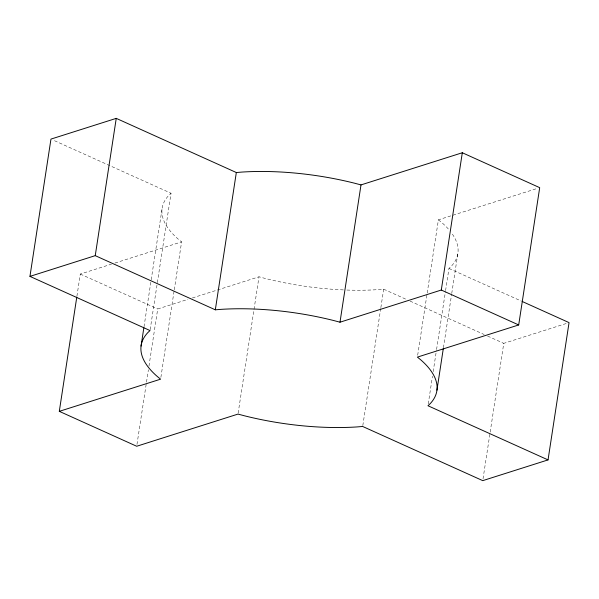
<?xml version="1.0" encoding="UTF-8"?>
<svg xmlns="http://www.w3.org/2000/svg" width="599" height="599" viewBox="0 0 599 599"><rect width="100%" height="100%" fill="white"/><g stroke="black" fill="none" stroke-linecap="round" stroke-linejoin="round"><path stroke-width="0.45" stroke-dasharray="3 2.25" d="M76.919 296.168L80.303 274.05L111.407 264.174M144.015 326.747L151.06 280.676M151.203 279.755L162.059 208.804M150.169 329.63L157.215 283.559M157.357 282.638L171.037 193.26L52.66 139.867M136.976 444.413L148.395 369.778M148.964 366.094L157.702 308.964L187.914 299.373M160.884 377.333L174.137 290.717M174.279 289.796L181.609 241.884L178.457 239.33A149.585 55.55 8.7 0 1 168.873 195.281L171.037 193.26M238.14 413.168L259.008 276.798L265.095 278.415A149.585 55.55 8.7 0 0 345.106 289.976M362.814 425.552L380.717 308.537M380.859 307.609L383.682 289.182L378.044 289.639A149.585 55.55 8.7 0 1 345.967 290.013M417.675 355.274L438.401 219.826L537.924 188.221M428.248 403.898L432.478 376.254M433.182 371.65L436.424 350.452M436.566 349.531L445.446 291.488M445.589 290.56L448.973 268.449L451.129 266.428A149.585 55.55 8.7 0 0 451.369 232.712M443.425 347.809L451.601 294.371M451.743 293.45L457.95 252.905M483.026 478.796L503.759 343.354L566.399 323.46M114.963 263.043L181.609 241.884M192.361 297.958L259.008 276.798M448.973 268.449L521.362 301.102M383.682 289.182L406.669 299.56M410.075 301.095L484.172 334.519M487.571 336.054L503.759 343.354M80.303 274.05L157.702 308.964M438.401 219.826L441.553 222.379A149.585 55.55 8.7 0 1 449.31 230.121"/><path stroke-width="0.9" d="M76.784 297.089L59.301 411.341L160.599 379.174L157.447 376.621A149.585 55.55 8.7 0 1 147.871 332.572L150.027 330.551L29.95 276.386L50.96 139.095L116.251 118.362L236.328 172.527L241.966 172.07A149.585 55.55 8.7 0 1 354.915 183.294L361.002 184.911L462.308 152.745L539.699 187.659L518.697 324.95L417.391 357.116L420.543 359.67A149.585 55.55 8.7 0 1 430.127 403.719L427.963 405.74L548.04 459.905L569.05 322.614L522.208 301.484M29.95 276.386L95.241 255.646L116.251 118.362M141.05 346.095L143.872 327.668M518.697 324.95L441.298 290.036L339.992 322.202L333.905 320.585A149.585 55.55 8.7 0 0 220.956 309.361L215.318 309.818L236.328 172.527M339.992 322.202L361.002 184.911M441.298 290.036L462.308 152.745M436.941 390.196L443.282 348.73M548.04 459.905L482.749 480.638L362.672 426.473L357.034 426.93A149.585 55.55 8.7 0 1 244.085 415.706L237.998 414.089L136.692 446.255L59.301 411.341M95.241 255.646L215.318 309.818"/></g></svg>
